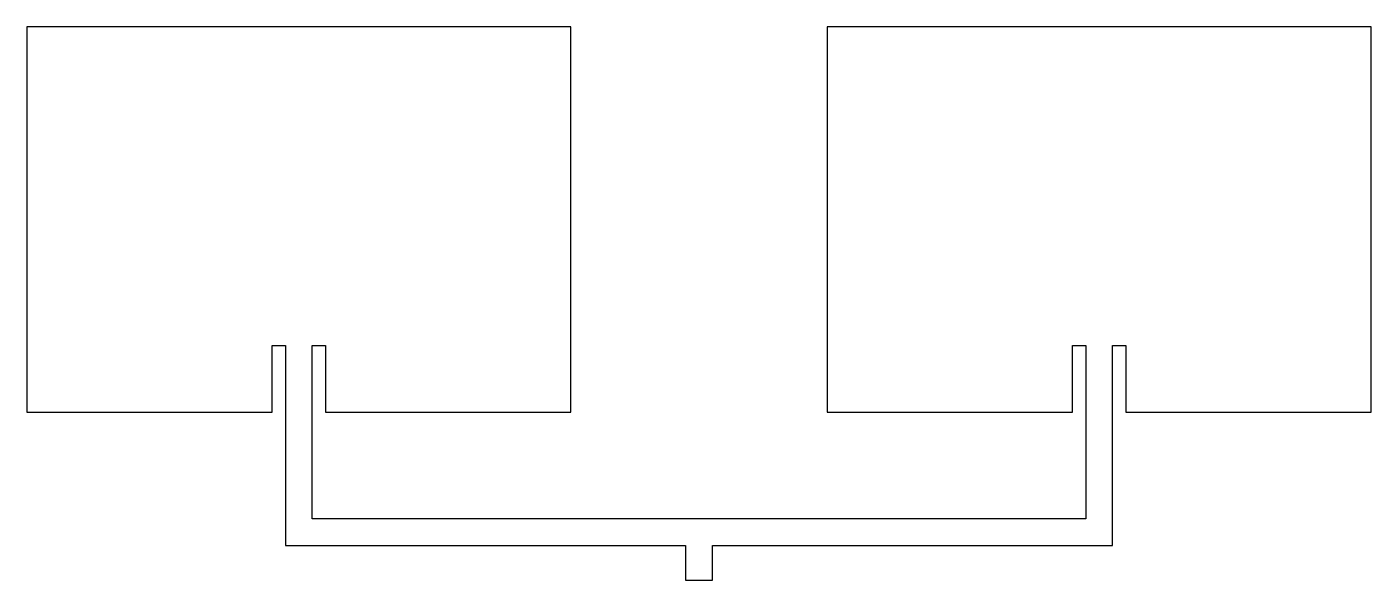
# Model space of a CAD drawing. Extents: x -20 to 80, y -27 to 14.
import ezdxf

# ---------------------------------------------------------------- set-up
doc = ezdxf.new("R2010")
doc.units = 0

msp = doc.modelspace()

# ---------------------------------------------------------------- linework, layer by layer
at = {"layer": 'COPPER (ANNEALED)'}
msp.add_lwpolyline([(-2, -14.45), (-2, -9.45), (-2, -9.45), (-1, -9.45), (-1, -9.45), (-1, -24.45), (-1, -24.45), (29, -24.45), (29, -24.45), (29, -27.05), (29, -27.05), (31, -27.05), (31, -27.05), (31, -24.45), (31, -24.45), (61, -24.45), (61, -24.45), (61, -9.45), (61, -9.45), (62, -9.45), (62, -9.45), (62, -14.45), (62, -14.45), (80.4, -14.45), (80.4, -14.45), (80.4, 14.45), (80.4, 14.45), (39.6, 14.45), (39.6, 14.45), (39.6, -14.45), (39.6, -14.45), (58, -14.45), (58, -14.45), (58, -9.45), (58, -9.45), (59, -9.45), (59, -9.45), (59, -22.45), (59, -22.45), (1, -22.45), (1, -22.45), (1, -9.45), (1, -9.45), (2, -9.45), (2, -9.45), (2, -14.45), (2, -14.45), (20.4, -14.45), (20.4, -14.45), (20.4, 14.45), (20.4, 14.45), (-20.4, 14.45), (-20.4, 14.45), (-20.4, -14.45), (-20.4, -14.45), (-2, -14.45)], close=True, dxfattribs=at)

doc.saveas('drawing.dxf')
